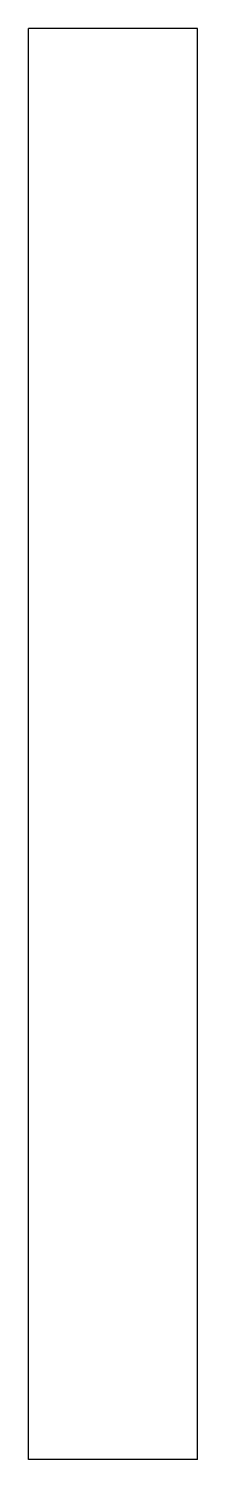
# Model space of a CAD drawing. Extents: x -380 to -344, y -300 to 0.
import ezdxf

# ---------------------------------------------------------------- set-up
doc = ezdxf.new("R2010")
doc.units = 0
doc.header["$MEASUREMENT"] = 0
doc.layers.add('VISIBLE', color=7, linetype='CONTINUOUS')

msp = doc.modelspace()

# ---------------------------------------------------------------- linework, layer by layer
at = {"layer": 'VISIBLE'}
for p, q in [((-344.2, 0), (-379.56, 0)), ((-379.56, -300), (-379.56, 0)), ((-344.2, -300), (-344.2, 0)), ((-344.2, -300), (-379.56, -300))]:
    msp.add_line(p, q, dxfattribs=at)

doc.saveas('drawing.dxf')
